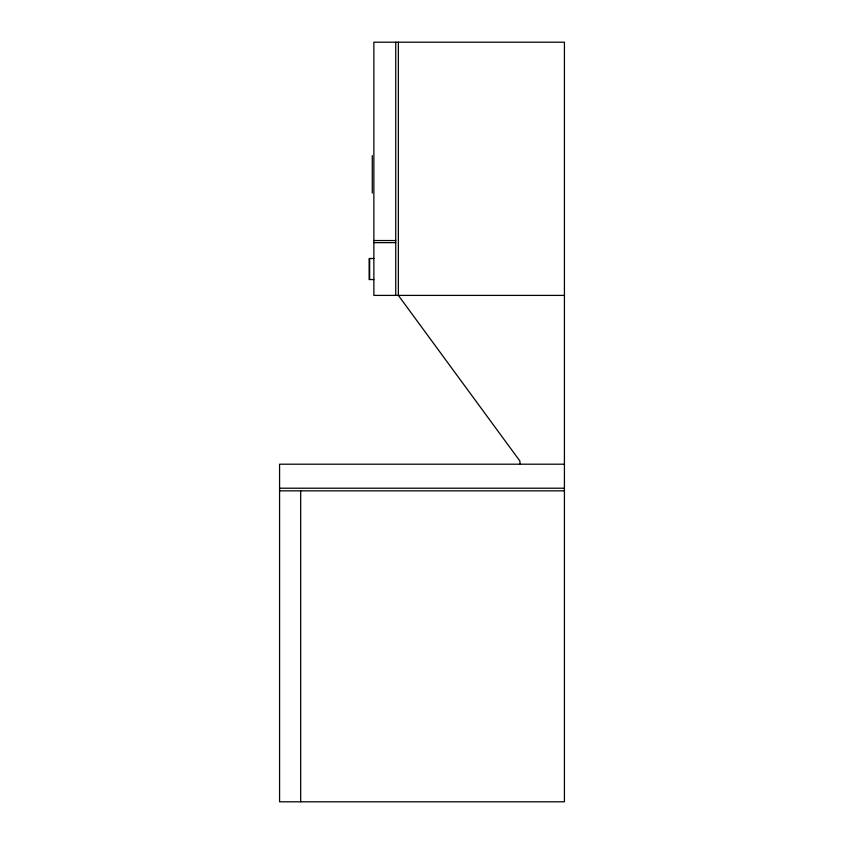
<?xml version="1.0" encoding="UTF-8"?>
<svg xmlns="http://www.w3.org/2000/svg" width="844" height="844" viewBox="0 0 844 844"><rect width="100%" height="100%" fill="white"/><g stroke="black" fill="none" stroke-linecap="round" stroke-linejoin="round"><path stroke-width="1.27" d="M373.871 240.54L395.731 240.54M373.871 242.65L395.731 242.65M373.871 258.507L369.123 258.507L369.123 279.543L373.871 279.543M564.425 295.4L373.871 295.4L373.86 42.2L564.425 42.2L564.425 801.8L279.575 801.8L279.575 464.2L564.425 464.2M279.575 488.212L564.425 488.212M279.575 490.849L564.425 490.849M519.936 464.2L519.936 461.077L398.368 295.4L398.368 42.2M395.731 42.2L395.731 295.4M372.288 155.591L372.288 193.076M369.651 258.507L369.651 279.543M300.675 490.849L300.675 801.8"/></g></svg>
